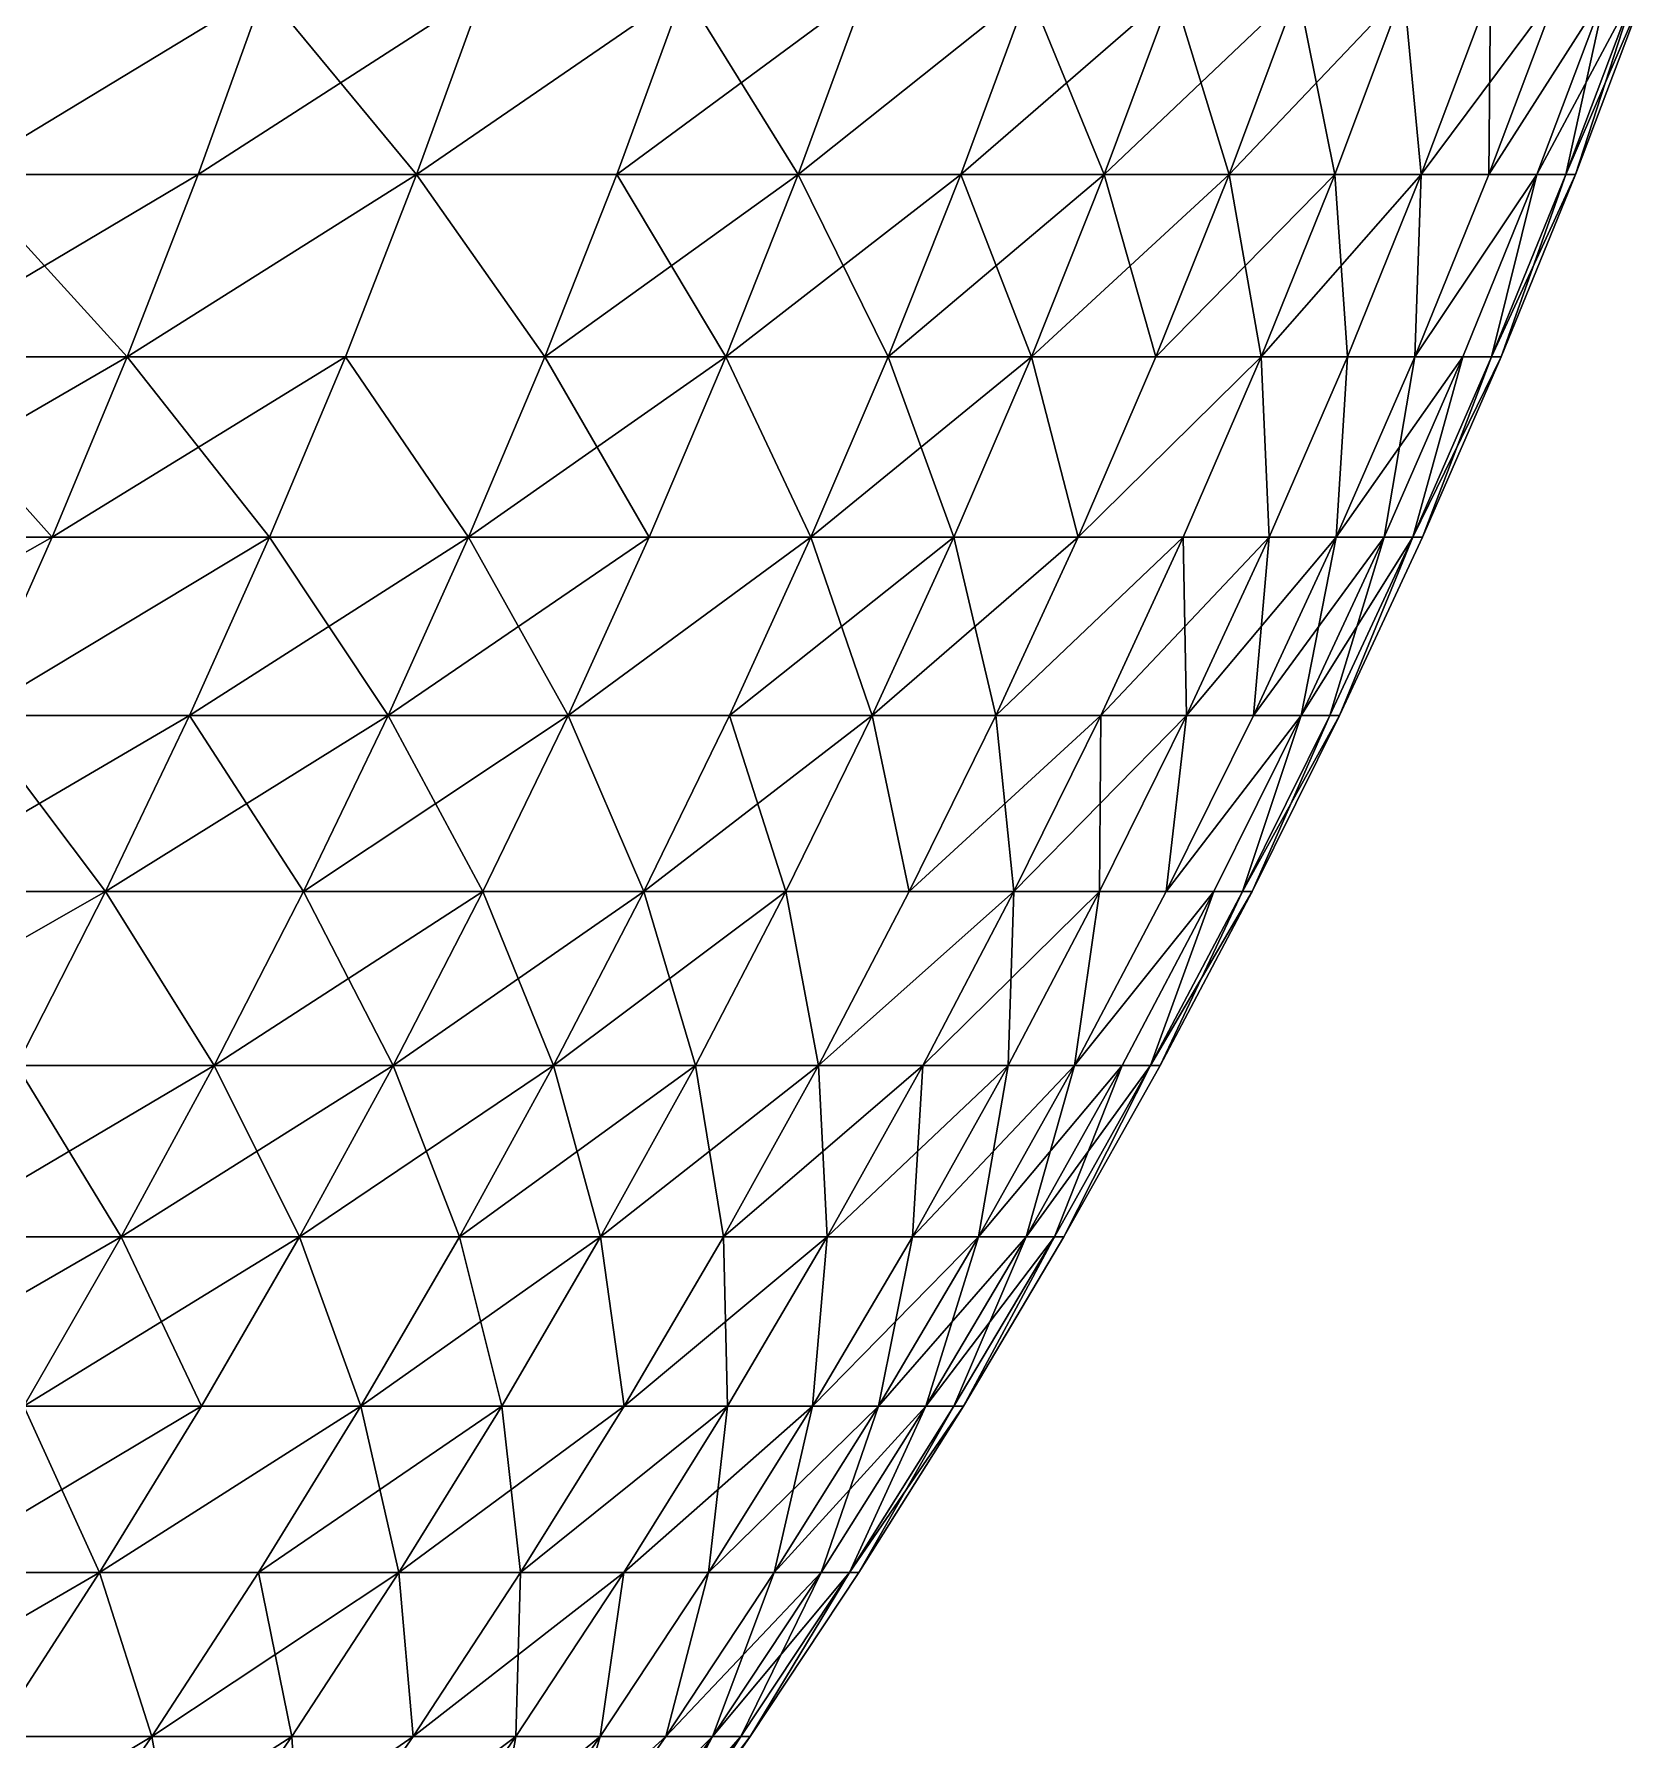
# Model space of a CAD drawing. Header units: millimetres. Extents: x -3250 to 8000, y -3250 to 3250.
# Drawn here: x 7788.4 to 7951.8, y -451 to -278 of the extents above; entities that cross this region are included whole.
import ezdxf

# ---------------------------------------------------------------- set-up
doc = ezdxf.new("R2010")
doc.units = ezdxf.units.MM
doc.header["$MEASUREMENT"] = 0
doc.layers.add('MESH_3D', color=2, linetype='CONTINUOUS')

msp = doc.modelspace()

# ---------------------------------------------------------------- linework, layer by layer
at = {"layer": 'MESH_3D'}
for points in [[(7780.95, -292.27, 2598.46), (7811.73, -273.62, 2671), (7804.99, -292.27, 2673.08)], [(7787.63, -273.62, 2596.21), (7811.73, -273.62, 2671), (7780.95, -292.27, 2598.46)], [(7811.73, -273.62, 24029), (7787.63, -273.62, 24103.79), (7780.95, -292.27, 24101.54)], [(7811.73, -273.62, 24029), (7780.95, -292.27, 24101.54), (7804.99, -292.27, 24026.92)], [(7811.73, -273.62, 2671), (7827.16, -292.27, 2748.29), (7804.99, -292.27, 2673.08)], [(7833.95, -273.62, 23953.62), (7811.73, -273.62, 24029), (7804.99, -292.27, 24026.92)], [(7833.95, -273.62, 23953.62), (7804.99, -292.27, 24026.92), (7827.16, -292.27, 23951.71)], [(7811.73, -273.62, 2671), (7833.95, -273.62, 2746.38), (7827.16, -292.27, 2748.29)], [(7827.16, -292.27, 2748.29), (7854.29, -273.62, 2822.28), (7847.46, -292.27, 2824.02)], [(7833.95, -273.62, 2746.38), (7854.29, -273.62, 2822.28), (7827.16, -292.27, 2748.29)], [(7854.29, -273.62, 23877.72), (7833.95, -273.62, 23953.62), (7827.16, -292.27, 23951.71)], [(7854.29, -273.62, 23877.72), (7827.16, -292.27, 23951.71), (7847.46, -292.27, 23875.98)], [(7854.29, -273.62, 2822.28), (7865.85, -292.27, 2900.24), (7847.46, -292.27, 2824.02)], [(7872.73, -273.62, 23801.33), (7847.46, -292.27, 23875.98), (7865.85, -292.27, 23799.76)], [(7872.73, -273.62, 23801.33), (7854.29, -273.62, 23877.72), (7847.46, -292.27, 23875.98)], [(7854.29, -273.62, 2822.28), (7872.73, -273.62, 2898.67), (7865.85, -292.27, 2900.24)], [(7865.85, -292.27, 2900.24), (7889.26, -273.62, 2975.49), (7882.35, -292.27, 2976.89)], [(7872.73, -273.62, 2898.67), (7889.26, -273.62, 2975.49), (7865.85, -292.27, 2900.24)], [(7889.26, -273.62, 23724.51), (7872.73, -273.62, 23801.33), (7865.85, -292.27, 23799.76)], [(7889.26, -273.62, 23724.51), (7865.85, -292.27, 23799.76), (7882.35, -292.27, 23723.11)], [(7889.26, -273.62, 2975.49), (7896.92, -292.27, 3053.93), (7882.35, -292.27, 2976.89)], [(7903.87, -273.62, 23647.3), (7889.26, -273.62, 23724.51), (7882.35, -292.27, 23723.11)], [(7903.87, -273.62, 23647.3), (7882.35, -292.27, 23723.11), (7896.92, -292.27, 23646.07)], [(7889.26, -273.62, 2975.49), (7903.87, -273.62, 3052.7), (7896.92, -292.27, 3053.93)], [(7903.87, -273.62, 3052.7), (7909.58, -292.27, 3131.31), (7896.92, -292.27, 3053.93)], [(7916.55, -273.62, 23569.74), (7903.87, -273.62, 23647.3), (7896.92, -292.27, 23646.07)], [(7916.55, -273.62, 23569.74), (7896.92, -292.27, 23646.07), (7909.58, -292.27, 23568.69)], [(7903.87, -273.62, 3052.7), (7916.55, -273.62, 3130.26), (7909.58, -292.27, 3131.31)], [(7909.58, -292.27, 3131.31), (7927.29, -273.62, 3208.1), (7920.29, -292.27, 3208.98)], [(7916.55, -273.62, 3130.26), (7927.29, -273.62, 3208.1), (7909.58, -292.27, 3131.31)], [(7920.29, -292.27, 23491.02), (7916.55, -273.62, 23569.74), (7909.58, -292.27, 23568.69)], [(7927.29, -273.62, 23491.9), (7916.55, -273.62, 23569.74), (7920.29, -292.27, 23491.02)], [(7927.29, -273.62, 3208.1), (7929.07, -292.27, 3286.89), (7920.29, -292.27, 3208.98)], [(7929.07, -292.27, 23413.11), (7927.29, -273.62, 23491.9), (7920.29, -292.27, 23491.02)], [(7927.29, -273.62, 3208.1), (7936.09, -273.62, 3286.19), (7929.07, -292.27, 3286.89)], [(7936.09, -273.62, 23413.81), (7927.29, -273.62, 23491.9), (7929.07, -292.27, 23413.11)], [(7936.09, -273.62, 3286.19), (7935.91, -292.27, 3365), (7929.07, -292.27, 3286.89)], [(7942.94, -273.62, 23335.53), (7936.09, -273.62, 23413.81), (7929.07, -292.27, 23413.11)], [(7942.94, -273.62, 23335.53), (7929.07, -292.27, 23413.11), (7935.91, -292.27, 23335)], [(7935.91, -292.27, 3365), (7947.84, -273.62, 3442.9), (7940.79, -292.27, 3443.25)], [(7942.94, -273.62, 3364.47), (7947.84, -273.62, 3442.9), (7935.91, -292.27, 3365)], [(7936.09, -273.62, 3286.19), (7942.94, -273.62, 3364.47), (7935.91, -292.27, 3365)], [(7947.84, -273.62, 23257.1), (7942.94, -273.62, 23335.53), (7935.91, -292.27, 23335)], [(7947.84, -273.62, 23257.1), (7935.91, -292.27, 23335), (7940.79, -292.27, 23256.75)], [(7947.84, -273.62, 3442.9), (7943.72, -292.27, 3521.6), (7940.79, -292.27, 3443.25)], [(7950.77, -273.62, 23178.58), (7940.79, -292.27, 23256.75), (7943.72, -292.27, 23178.4)], [(7950.77, -273.62, 23178.58), (7947.84, -273.62, 23257.1), (7940.79, -292.27, 23256.75)], [(7943.72, -292.27, 3521.6), (7951.75, -273.62, 3600), (7944.7, -292.27, 3600)], [(7950.77, -273.62, 3521.42), (7951.75, -273.62, 3600), (7943.72, -292.27, 3521.6)], [(7947.84, -273.62, 3442.9), (7950.77, -273.62, 3521.42), (7943.72, -292.27, 3521.6)], [(7950.77, -273.62, 23178.58), (7943.72, -292.27, 23178.4), (7944.7, -292.27, 23100)], [(7951.75, -273.62, 23100), (7944.7, -292.27, 3600), (7951.75, -273.62, 3600)], [(7951.75, -273.62, 23100), (7944.7, -292.27, 23100), (7944.7, -292.27, 3600)], [(7950.77, -273.62, 23178.58), (7944.7, -292.27, 23100), (7951.75, -273.62, 23100)], [(7780.95, -292.27, 2598.46), (7797.8, -310.75, 2675.3), (7773.82, -310.75, 2600.85)], [(7804.99, -292.27, 24026.92), (7780.95, -292.27, 24101.54), (7773.82, -310.75, 24099.15)], [(7804.99, -292.27, 24026.92), (7773.82, -310.75, 24099.15), (7797.8, -310.75, 24024.7)], [(7780.95, -292.27, 2598.46), (7804.99, -292.27, 2673.08), (7797.8, -310.75, 2675.3)], [(7797.8, -310.75, 2675.3), (7827.16, -292.27, 2748.29), (7819.93, -310.75, 2750.32)], [(7804.99, -292.27, 2673.08), (7827.16, -292.27, 2748.29), (7797.8, -310.75, 2675.3)], [(7827.16, -292.27, 23951.71), (7804.99, -292.27, 24026.92), (7797.8, -310.75, 24024.7)], [(7827.16, -292.27, 23951.71), (7797.8, -310.75, 24024.7), (7819.93, -310.75, 23949.68)], [(7827.16, -292.27, 2748.29), (7840.17, -310.75, 2825.88), (7819.93, -310.75, 2750.32)], [(7840.17, -310.75, 23874.12), (7827.16, -292.27, 23951.71), (7819.93, -310.75, 23949.68)], [(7827.16, -292.27, 2748.29), (7847.46, -292.27, 2824.02), (7840.17, -310.75, 2825.88)], [(7847.46, -292.27, 23875.98), (7827.16, -292.27, 23951.71), (7840.17, -310.75, 23874.12)], [(7847.46, -292.27, 2824.02), (7858.53, -310.75, 2901.91), (7840.17, -310.75, 2825.88)], [(7865.85, -292.27, 23799.76), (7840.17, -310.75, 23874.12), (7858.53, -310.75, 23798.09)], [(7865.85, -292.27, 23799.76), (7847.46, -292.27, 23875.98), (7840.17, -310.75, 23874.12)], [(7847.46, -292.27, 2824.02), (7865.85, -292.27, 2900.24), (7858.53, -310.75, 2901.91)], [(7858.53, -310.75, 2901.91), (7882.35, -292.27, 2976.89), (7874.98, -310.75, 2978.38)], [(7865.85, -292.27, 2900.24), (7882.35, -292.27, 2976.89), (7858.53, -310.75, 2901.91)], [(7874.98, -310.75, 23721.62), (7865.85, -292.27, 23799.76), (7858.53, -310.75, 23798.09)], [(7882.35, -292.27, 23723.11), (7865.85, -292.27, 23799.76), (7874.98, -310.75, 23721.62)], [(7882.35, -292.27, 2976.89), (7889.52, -310.75, 3055.23), (7874.98, -310.75, 2978.38)], [(7896.92, -292.27, 23646.07), (7882.35, -292.27, 23723.11), (7874.98, -310.75, 23721.62)], [(7896.92, -292.27, 23646.07), (7874.98, -310.75, 23721.62), (7889.52, -310.75, 23644.77)], [(7882.35, -292.27, 2976.89), (7896.92, -292.27, 3053.93), (7889.52, -310.75, 3055.23)], [(7896.92, -292.27, 3053.93), (7902.14, -310.75, 3132.43), (7889.52, -310.75, 3055.23)], [(7909.58, -292.27, 23568.69), (7896.92, -292.27, 23646.07), (7889.52, -310.75, 23644.77)], [(7909.58, -292.27, 23568.69), (7889.52, -310.75, 23644.77), (7902.14, -310.75, 23567.57)], [(7896.92, -292.27, 3053.93), (7909.58, -292.27, 3131.31), (7902.14, -310.75, 3132.43)], [(7909.58, -292.27, 3131.31), (7912.83, -310.75, 3209.91), (7902.14, -310.75, 3132.43)], [(7920.29, -292.27, 23491.02), (7909.58, -292.27, 23568.69), (7902.14, -310.75, 23567.57)], [(7920.29, -292.27, 23491.02), (7902.14, -310.75, 23567.57), (7912.83, -310.75, 23490.09)], [(7909.58, -292.27, 3131.31), (7920.29, -292.27, 3208.98), (7912.83, -310.75, 3209.91)], [(7920.29, -292.27, 3208.98), (7921.59, -310.75, 3287.64), (7912.83, -310.75, 3209.91)], [(7929.07, -292.27, 23413.11), (7912.83, -310.75, 23490.09), (7921.59, -310.75, 23412.36)], [(7929.07, -292.27, 23413.11), (7920.29, -292.27, 23491.02), (7912.83, -310.75, 23490.09)], [(7920.29, -292.27, 3208.98), (7929.07, -292.27, 3286.89), (7921.59, -310.75, 3287.64)], [(7929.07, -292.27, 3286.89), (7928.41, -310.75, 3365.56), (7921.59, -310.75, 3287.64)], [(7928.41, -310.75, 23334.44), (7929.07, -292.27, 23413.11), (7921.59, -310.75, 23412.36)], [(7928.41, -310.75, 3365.56), (7940.79, -292.27, 3443.25), (7933.28, -310.75, 3443.62)], [(7935.91, -292.27, 3365), (7940.79, -292.27, 3443.25), (7928.41, -310.75, 3365.56)], [(7929.07, -292.27, 3286.89), (7935.91, -292.27, 3365), (7928.41, -310.75, 3365.56)], [(7935.91, -292.27, 23335), (7929.07, -292.27, 23413.11), (7928.41, -310.75, 23334.44)], [(7940.79, -292.27, 23256.75), (7928.41, -310.75, 23334.44), (7933.28, -310.75, 23256.38)], [(7940.79, -292.27, 23256.75), (7935.91, -292.27, 23335), (7928.41, -310.75, 23334.44)], [(7940.79, -292.27, 3443.25), (7936.21, -310.75, 3521.79), (7933.28, -310.75, 3443.62)], [(7936.21, -310.75, 23178.21), (7940.79, -292.27, 23256.75), (7933.28, -310.75, 23256.38)], [(7943.72, -292.27, 3521.6), (7937.18, -310.75, 3600), (7936.21, -310.75, 3521.79)], [(7940.79, -292.27, 3443.25), (7943.72, -292.27, 3521.6), (7936.21, -310.75, 3521.79)], [(7936.21, -310.75, 23178.21), (7937.18, -310.75, 23100), (7944.7, -292.27, 23100)], [(7943.72, -292.27, 23178.4), (7936.21, -310.75, 23178.21), (7944.7, -292.27, 23100)], [(7943.72, -292.27, 23178.4), (7940.79, -292.27, 23256.75), (7936.21, -310.75, 23178.21)], [(7943.72, -292.27, 3521.6), (7944.7, -292.27, 3600), (7937.18, -310.75, 3600)], [(7944.7, -292.27, 23100), (7937.18, -310.75, 3600), (7944.7, -292.27, 3600)], [(7944.7, -292.27, 23100), (7937.18, -310.75, 23100), (7937.18, -310.75, 3600)], [(7766.26, -329.03, 2603.39), (7797.8, -310.75, 2675.3), (7790.18, -329.03, 2677.65)], [(7773.82, -310.75, 2600.85), (7797.8, -310.75, 2675.3), (7766.26, -329.03, 2603.39)], [(7790.18, -329.03, 24022.35), (7773.82, -310.75, 24099.15), (7766.26, -329.03, 24096.61)], [(7797.8, -310.75, 24024.7), (7773.82, -310.75, 24099.15), (7790.18, -329.03, 24022.35)], [(7797.8, -310.75, 2675.3), (7812.25, -329.03, 2752.48), (7790.18, -329.03, 2677.65)], [(7819.93, -310.75, 23949.68), (7790.18, -329.03, 24022.35), (7812.25, -329.03, 23947.52)], [(7819.93, -310.75, 23949.68), (7797.8, -310.75, 24024.7), (7790.18, -329.03, 24022.35)], [(7797.8, -310.75, 2675.3), (7819.93, -310.75, 2750.32), (7812.25, -329.03, 2752.48)], [(7819.93, -310.75, 2750.32), (7832.44, -329.03, 2827.85), (7812.25, -329.03, 2752.48)], [(7832.44, -329.03, 23872.15), (7819.93, -310.75, 23949.68), (7812.25, -329.03, 23947.52)], [(7819.93, -310.75, 2750.32), (7840.17, -310.75, 2825.88), (7832.44, -329.03, 2827.85)], [(7840.17, -310.75, 23874.12), (7819.93, -310.75, 23949.68), (7832.44, -329.03, 23872.15)], [(7840.17, -310.75, 2825.88), (7850.75, -329.03, 2903.69), (7832.44, -329.03, 2827.85)], [(7858.53, -310.75, 23798.09), (7840.17, -310.75, 23874.12), (7832.44, -329.03, 23872.15)], [(7858.53, -310.75, 23798.09), (7832.44, -329.03, 23872.15), (7850.75, -329.03, 23796.31)], [(7840.17, -310.75, 2825.88), (7858.53, -310.75, 2901.91), (7850.75, -329.03, 2903.69)], [(7858.53, -310.75, 2901.91), (7867.16, -329.03, 2979.96), (7850.75, -329.03, 2903.69)], [(7867.16, -329.03, 23720.04), (7858.53, -310.75, 23798.09), (7850.75, -329.03, 23796.31)], [(7858.53, -310.75, 2901.91), (7874.98, -310.75, 2978.38), (7867.16, -329.03, 2979.96)], [(7874.98, -310.75, 23721.62), (7858.53, -310.75, 23798.09), (7867.16, -329.03, 23720.04)], [(7874.98, -310.75, 2978.38), (7881.67, -329.03, 3056.62), (7867.16, -329.03, 2979.96)], [(7889.52, -310.75, 23644.77), (7874.98, -310.75, 23721.62), (7867.16, -329.03, 23720.04)], [(7889.52, -310.75, 23644.77), (7867.16, -329.03, 23720.04), (7881.67, -329.03, 23643.38)], [(7874.98, -310.75, 2978.38), (7889.52, -310.75, 3055.23), (7881.67, -329.03, 3056.62)], [(7889.52, -310.75, 3055.23), (7894.25, -329.03, 3133.62), (7881.67, -329.03, 3056.62)], [(7894.25, -329.03, 23566.38), (7889.52, -310.75, 23644.77), (7881.67, -329.03, 23643.38)], [(7889.52, -310.75, 3055.23), (7902.14, -310.75, 3132.43), (7894.25, -329.03, 3133.62)], [(7902.14, -310.75, 23567.57), (7889.52, -310.75, 23644.77), (7894.25, -329.03, 23566.38)], [(7894.25, -329.03, 3133.62), (7912.83, -310.75, 3209.91), (7904.92, -329.03, 3210.9)], [(7902.14, -310.75, 3132.43), (7912.83, -310.75, 3209.91), (7894.25, -329.03, 3133.62)], [(7912.83, -310.75, 23490.09), (7894.25, -329.03, 23566.38), (7904.92, -329.03, 23489.1)], [(7912.83, -310.75, 23490.09), (7902.14, -310.75, 23567.57), (7894.25, -329.03, 23566.38)], [(7912.83, -310.75, 3209.91), (7913.65, -329.03, 3288.43), (7904.92, -329.03, 3210.9)], [(7913.65, -329.03, 23411.57), (7912.83, -310.75, 23490.09), (7904.92, -329.03, 23489.1)], [(7912.83, -310.75, 3209.91), (7921.59, -310.75, 3287.64), (7913.65, -329.03, 3288.43)], [(7921.59, -310.75, 23412.36), (7912.83, -310.75, 23490.09), (7913.65, -329.03, 23411.57)], [(7921.59, -310.75, 3287.64), (7920.45, -329.03, 3366.15), (7913.65, -329.03, 3288.43)], [(7920.45, -329.03, 23333.85), (7921.59, -310.75, 23412.36), (7913.65, -329.03, 23411.57)], [(7928.41, -310.75, 3365.56), (7925.31, -329.03, 3444.02), (7920.45, -329.03, 3366.15)], [(7921.59, -310.75, 3287.64), (7928.41, -310.75, 3365.56), (7920.45, -329.03, 3366.15)], [(7928.41, -310.75, 23334.44), (7921.59, -310.75, 23412.36), (7920.45, -329.03, 23333.85)], [(7933.28, -310.75, 23256.38), (7920.45, -329.03, 23333.85), (7925.31, -329.03, 23255.98)], [(7933.28, -310.75, 23256.38), (7928.41, -310.75, 23334.44), (7920.45, -329.03, 23333.85)], [(7933.28, -310.75, 3443.62), (7928.23, -329.03, 3521.99), (7925.31, -329.03, 3444.02)], [(7928.41, -310.75, 3365.56), (7933.28, -310.75, 3443.62), (7925.31, -329.03, 3444.02)], [(7928.23, -329.03, 23178.01), (7933.28, -310.75, 23256.38), (7925.31, -329.03, 23255.98)], [(7928.23, -329.03, 3521.99), (7937.18, -310.75, 3600), (7929.2, -329.03, 3600)], [(7936.21, -310.75, 3521.79), (7937.18, -310.75, 3600), (7928.23, -329.03, 3521.99)], [(7933.28, -310.75, 3443.62), (7936.21, -310.75, 3521.79), (7928.23, -329.03, 3521.99)], [(7936.21, -310.75, 23178.21), (7928.23, -329.03, 23178.01), (7929.2, -329.03, 23100)], [(7936.21, -310.75, 23178.21), (7933.28, -310.75, 23256.38), (7928.23, -329.03, 23178.01)], [(7937.18, -310.75, 23100), (7929.2, -329.03, 3600), (7937.18, -310.75, 3600)], [(7937.18, -310.75, 23100), (7929.2, -329.03, 23100), (7929.2, -329.03, 3600)], [(7936.21, -310.75, 23178.21), (7929.2, -329.03, 23100), (7937.18, -310.75, 23100)], [(7790.18, -329.03, 24022.35), (7766.26, -329.03, 24096.61), (7758.27, -347.11, 24093.93)], [(7790.18, -329.03, 24022.35), (7758.27, -347.11, 24093.93), (7782.13, -347.11, 24019.86)], [(7766.26, -329.03, 2603.39), (7790.18, -329.03, 2677.65), (7782.13, -347.11, 2680.14)], [(7782.13, -347.11, 2680.14), (7812.25, -329.03, 2752.48), (7804.13, -347.11, 2754.77)], [(7790.18, -329.03, 2677.65), (7812.25, -329.03, 2752.48), (7782.13, -347.11, 2680.14)], [(7812.25, -329.03, 23947.52), (7790.18, -329.03, 24022.35), (7782.13, -347.11, 24019.86)], [(7812.25, -329.03, 23947.52), (7782.13, -347.11, 24019.86), (7804.13, -347.11, 23945.23)], [(7812.25, -329.03, 2752.48), (7824.27, -347.11, 2829.93), (7804.13, -347.11, 2754.77)], [(7832.44, -329.03, 23872.15), (7812.25, -329.03, 23947.52), (7804.13, -347.11, 23945.23)], [(7832.44, -329.03, 23872.15), (7804.13, -347.11, 23945.23), (7824.27, -347.11, 23870.07)], [(7812.25, -329.03, 2752.48), (7832.44, -329.03, 2827.85), (7824.27, -347.11, 2829.93)], [(7832.44, -329.03, 2827.85), (7842.53, -347.11, 2905.56), (7824.27, -347.11, 2829.93)], [(7850.75, -329.03, 23796.31), (7832.44, -329.03, 23872.15), (7824.27, -347.11, 23870.07)], [(7850.75, -329.03, 23796.31), (7824.27, -347.11, 23870.07), (7842.53, -347.11, 23794.44)], [(7832.44, -329.03, 2827.85), (7850.75, -329.03, 2903.69), (7842.53, -347.11, 2905.56)], [(7842.53, -347.11, 2905.56), (7867.16, -329.03, 2979.96), (7858.9, -347.11, 2981.63)], [(7850.75, -329.03, 2903.69), (7867.16, -329.03, 2979.96), (7842.53, -347.11, 2905.56)], [(7867.16, -329.03, 23720.04), (7850.75, -329.03, 23796.31), (7842.53, -347.11, 23794.44)], [(7867.16, -329.03, 23720.04), (7842.53, -347.11, 23794.44), (7858.9, -347.11, 23718.37)], [(7867.16, -329.03, 2979.96), (7873.36, -347.11, 3058.08), (7858.9, -347.11, 2981.63)], [(7881.67, -329.03, 23643.38), (7867.16, -329.03, 23720.04), (7858.9, -347.11, 23718.37)], [(7881.67, -329.03, 23643.38), (7858.9, -347.11, 23718.37), (7873.36, -347.11, 23641.92)], [(7867.16, -329.03, 2979.96), (7881.67, -329.03, 3056.62), (7873.36, -347.11, 3058.08)], [(7881.67, -329.03, 3056.62), (7885.92, -347.11, 3134.87), (7873.36, -347.11, 3058.08)], [(7894.25, -329.03, 23566.38), (7881.67, -329.03, 23643.38), (7873.36, -347.11, 23641.92)], [(7894.25, -329.03, 23566.38), (7873.36, -347.11, 23641.92), (7885.92, -347.11, 23565.13)], [(7881.67, -329.03, 3056.62), (7894.25, -329.03, 3133.62), (7885.92, -347.11, 3134.87)], [(7885.92, -347.11, 3134.87), (7904.92, -329.03, 3210.9), (7896.56, -347.11, 3211.95)], [(7894.25, -329.03, 3133.62), (7904.92, -329.03, 3210.9), (7885.92, -347.11, 3134.87)], [(7904.92, -329.03, 23489.1), (7885.92, -347.11, 23565.13), (7896.56, -347.11, 23488.05)], [(7904.92, -329.03, 23489.1), (7894.25, -329.03, 23566.38), (7885.92, -347.11, 23565.13)], [(7904.92, -329.03, 3210.9), (7905.27, -347.11, 3289.27), (7896.56, -347.11, 3211.95)], [(7913.65, -329.03, 23411.57), (7896.56, -347.11, 23488.05), (7905.27, -347.11, 23410.73)], [(7913.65, -329.03, 23411.57), (7904.92, -329.03, 23489.1), (7896.56, -347.11, 23488.05)], [(7904.92, -329.03, 3210.9), (7913.65, -329.03, 3288.43), (7905.27, -347.11, 3289.27)], [(7913.65, -329.03, 3288.43), (7912.05, -347.11, 3366.78), (7905.27, -347.11, 3289.27)], [(7920.45, -329.03, 23333.85), (7913.65, -329.03, 23411.57), (7905.27, -347.11, 23410.73)], [(7920.45, -329.03, 23333.85), (7905.27, -347.11, 23410.73), (7912.05, -347.11, 23333.22)], [(7920.45, -329.03, 3366.15), (7916.9, -347.11, 3444.44), (7912.05, -347.11, 3366.78)], [(7913.65, -329.03, 3288.43), (7920.45, -329.03, 3366.15), (7912.05, -347.11, 3366.78)], [(7925.31, -329.03, 23255.98), (7920.45, -329.03, 23333.85), (7912.05, -347.11, 23333.22)], [(7925.31, -329.03, 23255.98), (7912.05, -347.11, 23333.22), (7916.9, -347.11, 23255.56)], [(7925.31, -329.03, 3444.02), (7919.81, -347.11, 3522.2), (7916.9, -347.11, 3444.44)], [(7920.45, -329.03, 3366.15), (7925.31, -329.03, 3444.02), (7916.9, -347.11, 3444.44)], [(7928.23, -329.03, 23178.01), (7916.9, -347.11, 23255.56), (7919.81, -347.11, 23177.8)], [(7928.23, -329.03, 23178.01), (7925.31, -329.03, 23255.98), (7916.9, -347.11, 23255.56)], [(7928.23, -329.03, 3521.99), (7920.78, -347.11, 3600), (7919.81, -347.11, 3522.2)], [(7925.31, -329.03, 3444.02), (7928.23, -329.03, 3521.99), (7919.81, -347.11, 3522.2)], [(7928.23, -329.03, 23178.01), (7919.81, -347.11, 23177.8), (7920.78, -347.11, 23100)], [(7928.23, -329.03, 3521.99), (7929.2, -329.03, 3600), (7920.78, -347.11, 3600)], [(7929.2, -329.03, 23100), (7920.78, -347.11, 3600), (7929.2, -329.03, 3600)], [(7929.2, -329.03, 23100), (7920.78, -347.11, 23100), (7920.78, -347.11, 3600)], [(7928.23, -329.03, 23178.01), (7920.78, -347.11, 23100), (7929.2, -329.03, 23100)], [(7782.13, -347.11, 2680.14), (7795.59, -364.97, 2757.17), (7773.64, -364.97, 2682.75)], [(7804.13, -347.11, 23945.23), (7773.64, -364.97, 24017.25), (7795.59, -364.97, 23942.83)], [(7804.13, -347.11, 23945.23), (7782.13, -347.11, 24019.86), (7773.64, -364.97, 24017.25)], [(7782.13, -347.11, 2680.14), (7804.13, -347.11, 2754.77), (7795.59, -364.97, 2757.17)], [(7804.13, -347.11, 2754.77), (7815.67, -364.97, 2832.12), (7795.59, -364.97, 2757.17)], [(7824.27, -347.11, 23870.07), (7795.59, -364.97, 23942.83), (7815.67, -364.97, 23867.88)], [(7824.27, -347.11, 23870.07), (7804.13, -347.11, 23945.23), (7795.59, -364.97, 23942.83)], [(7804.13, -347.11, 2754.77), (7824.27, -347.11, 2829.93), (7815.67, -364.97, 2832.12)], [(7824.27, -347.11, 2829.93), (7833.88, -364.97, 2907.54), (7815.67, -364.97, 2832.12)], [(7842.53, -347.11, 23794.44), (7824.27, -347.11, 23870.07), (7815.67, -364.97, 23867.88)], [(7842.53, -347.11, 23794.44), (7815.67, -364.97, 23867.88), (7833.88, -364.97, 23792.46)], [(7824.27, -347.11, 2829.93), (7842.53, -347.11, 2905.56), (7833.88, -364.97, 2907.54)], [(7842.53, -347.11, 2905.56), (7850.2, -364.97, 2983.39), (7833.88, -364.97, 2907.54)], [(7850.2, -364.97, 23716.61), (7842.53, -347.11, 23794.44), (7833.88, -364.97, 23792.46)], [(7842.53, -347.11, 2905.56), (7858.9, -347.11, 2981.63), (7850.2, -364.97, 2983.39)], [(7858.9, -347.11, 23718.37), (7842.53, -347.11, 23794.44), (7850.2, -364.97, 23716.61)], [(7858.9, -347.11, 2981.63), (7864.62, -364.97, 3059.62), (7850.2, -364.97, 2983.39)], [(7873.36, -347.11, 23641.92), (7858.9, -347.11, 23718.37), (7850.2, -364.97, 23716.61)], [(7873.36, -347.11, 23641.92), (7850.2, -364.97, 23716.61), (7864.62, -364.97, 23640.38)], [(7858.9, -347.11, 2981.63), (7873.36, -347.11, 3058.08), (7864.62, -364.97, 3059.62)], [(7873.36, -347.11, 3058.08), (7877.14, -364.97, 3136.2), (7864.62, -364.97, 3059.62)], [(7877.14, -364.97, 23563.8), (7873.36, -347.11, 23641.92), (7864.62, -364.97, 23640.38)], [(7873.36, -347.11, 3058.08), (7885.92, -347.11, 3134.87), (7877.14, -364.97, 3136.2)], [(7885.92, -347.11, 23565.13), (7873.36, -347.11, 23641.92), (7877.14, -364.97, 23563.8)], [(7885.92, -347.11, 3134.87), (7887.75, -364.97, 3213.06), (7877.14, -364.97, 3136.2)], [(7896.56, -347.11, 23488.05), (7885.92, -347.11, 23565.13), (7877.14, -364.97, 23563.8)], [(7896.56, -347.11, 23488.05), (7877.14, -364.97, 23563.8), (7887.75, -364.97, 23486.94)], [(7885.92, -347.11, 3134.87), (7896.56, -347.11, 3211.95), (7887.75, -364.97, 3213.06)], [(7896.56, -347.11, 3211.95), (7896.43, -364.97, 3290.16), (7887.75, -364.97, 3213.06)], [(7905.27, -347.11, 23410.73), (7896.56, -347.11, 23488.05), (7887.75, -364.97, 23486.94)], [(7905.27, -347.11, 23410.73), (7887.75, -364.97, 23486.94), (7896.43, -364.97, 23409.84)], [(7905.27, -347.11, 3289.27), (7903.2, -364.97, 3367.45), (7896.43, -364.97, 3290.16)], [(7896.56, -347.11, 3211.95), (7905.27, -347.11, 3289.27), (7896.43, -364.97, 3290.16)], [(7903.2, -364.97, 23332.55), (7905.27, -347.11, 23410.73), (7896.43, -364.97, 23409.84)], [(7903.2, -364.97, 3367.45), (7916.9, -347.11, 3444.44), (7908.03, -364.97, 3444.88)], [(7912.05, -347.11, 3366.78), (7916.9, -347.11, 3444.44), (7903.2, -364.97, 3367.45)], [(7905.27, -347.11, 3289.27), (7912.05, -347.11, 3366.78), (7903.2, -364.97, 3367.45)], [(7912.05, -347.11, 23333.22), (7905.27, -347.11, 23410.73), (7903.2, -364.97, 23332.55)], [(7916.9, -347.11, 23255.56), (7903.2, -364.97, 23332.55), (7908.03, -364.97, 23255.12)], [(7916.9, -347.11, 23255.56), (7912.05, -347.11, 23333.22), (7903.2, -364.97, 23332.55)], [(7916.9, -347.11, 3444.44), (7910.93, -364.97, 3522.42), (7908.03, -364.97, 3444.88)], [(7910.93, -364.97, 23177.58), (7916.9, -347.11, 23255.56), (7908.03, -364.97, 23255.12)], [(7910.93, -364.97, 3522.42), (7920.78, -347.11, 3600), (7911.9, -364.97, 3600)], [(7919.81, -347.11, 3522.2), (7920.78, -347.11, 3600), (7910.93, -364.97, 3522.42)], [(7916.9, -347.11, 3444.44), (7919.81, -347.11, 3522.2), (7910.93, -364.97, 3522.42)], [(7919.81, -347.11, 23177.8), (7910.93, -364.97, 23177.58), (7911.9, -364.97, 23100)], [(7919.81, -347.11, 23177.8), (7916.9, -347.11, 23255.56), (7910.93, -364.97, 23177.58)], [(7920.78, -347.11, 23100), (7911.9, -364.97, 3600), (7920.78, -347.11, 3600)], [(7920.78, -347.11, 23100), (7911.9, -364.97, 23100), (7911.9, -364.97, 3600)], [(7919.81, -347.11, 23177.8), (7911.9, -364.97, 23100), (7920.78, -347.11, 23100)], [(7795.59, -364.97, 23942.83), (7773.64, -364.97, 24017.25), (7764.74, -382.6, 24014.5)], [(7795.59, -364.97, 23942.83), (7764.74, -382.6, 24014.5), (7786.62, -382.6, 23940.3)], [(7773.64, -364.97, 2682.75), (7795.59, -364.97, 2757.17), (7786.62, -382.6, 2759.7)], [(7795.59, -364.97, 2757.17), (7806.64, -382.6, 2834.42), (7786.62, -382.6, 2759.7)], [(7806.64, -382.6, 23865.58), (7795.59, -364.97, 23942.83), (7786.62, -382.6, 23940.3)], [(7795.59, -364.97, 2757.17), (7815.67, -364.97, 2832.12), (7806.64, -382.6, 2834.42)], [(7815.67, -364.97, 23867.88), (7795.59, -364.97, 23942.83), (7806.64, -382.6, 23865.58)], [(7815.67, -364.97, 2832.12), (7824.79, -382.6, 2909.61), (7806.64, -382.6, 2834.42)], [(7833.88, -364.97, 23792.46), (7815.67, -364.97, 23867.88), (7806.64, -382.6, 23865.58)], [(7833.88, -364.97, 23792.46), (7806.64, -382.6, 23865.58), (7824.79, -382.6, 23790.39)], [(7815.67, -364.97, 2832.12), (7833.88, -364.97, 2907.54), (7824.79, -382.6, 2909.61)], [(7824.79, -382.6, 2909.61), (7850.2, -364.97, 2983.39), (7841.06, -382.6, 2985.24)], [(7833.88, -364.97, 2907.54), (7850.2, -364.97, 2983.39), (7824.79, -382.6, 2909.61)], [(7841.06, -382.6, 23714.76), (7833.88, -364.97, 23792.46), (7824.79, -382.6, 23790.39)], [(7850.2, -364.97, 23716.61), (7833.88, -364.97, 23792.46), (7841.06, -382.6, 23714.76)], [(7850.2, -364.97, 2983.39), (7855.44, -382.6, 3061.24), (7841.06, -382.6, 2985.24)], [(7864.62, -364.97, 23640.38), (7841.06, -382.6, 23714.76), (7855.44, -382.6, 23638.76)], [(7864.62, -364.97, 23640.38), (7850.2, -364.97, 23716.61), (7841.06, -382.6, 23714.76)], [(7850.2, -364.97, 2983.39), (7864.62, -364.97, 3059.62), (7855.44, -382.6, 3061.24)], [(7864.62, -364.97, 3059.62), (7867.92, -382.6, 3137.58), (7855.44, -382.6, 3061.24)], [(7867.92, -382.6, 23562.42), (7864.62, -364.97, 23640.38), (7855.44, -382.6, 23638.76)], [(7864.62, -364.97, 3059.62), (7877.14, -364.97, 3136.2), (7867.92, -382.6, 3137.58)], [(7877.14, -364.97, 23563.8), (7864.62, -364.97, 23640.38), (7867.92, -382.6, 23562.42)], [(7867.92, -382.6, 3137.58), (7887.75, -364.97, 3213.06), (7878.5, -382.6, 3214.21)], [(7877.14, -364.97, 3136.2), (7887.75, -364.97, 3213.06), (7867.92, -382.6, 3137.58)], [(7887.75, -364.97, 23486.94), (7877.14, -364.97, 23563.8), (7867.92, -382.6, 23562.42)], [(7887.75, -364.97, 23486.94), (7867.92, -382.6, 23562.42), (7878.5, -382.6, 23485.79)], [(7887.75, -364.97, 3213.06), (7887.16, -382.6, 3291.08), (7878.5, -382.6, 3214.21)], [(7896.43, -364.97, 23409.84), (7878.5, -382.6, 23485.79), (7887.16, -382.6, 23408.92)], [(7896.43, -364.97, 23409.84), (7887.75, -364.97, 23486.94), (7878.5, -382.6, 23485.79)], [(7896.43, -364.97, 3290.16), (7893.9, -382.6, 3368.14), (7887.16, -382.6, 3291.08)], [(7887.75, -364.97, 3213.06), (7896.43, -364.97, 3290.16), (7887.16, -382.6, 3291.08)], [(7893.9, -382.6, 23331.86), (7896.43, -364.97, 23409.84), (7887.16, -382.6, 23408.92)], [(7893.9, -382.6, 3368.14), (7908.03, -364.97, 3444.88), (7898.72, -382.6, 3445.35)], [(7903.2, -364.97, 3367.45), (7908.03, -364.97, 3444.88), (7893.9, -382.6, 3368.14)], [(7896.43, -364.97, 3290.16), (7903.2, -364.97, 3367.45), (7893.9, -382.6, 3368.14)], [(7903.2, -364.97, 23332.55), (7896.43, -364.97, 23409.84), (7893.9, -382.6, 23331.86)], [(7908.03, -364.97, 23255.12), (7893.9, -382.6, 23331.86), (7898.72, -382.6, 23254.65)], [(7908.03, -364.97, 23255.12), (7903.2, -364.97, 23332.55), (7893.9, -382.6, 23331.86)], [(7908.03, -364.97, 3444.88), (7901.61, -382.6, 3522.65), (7898.72, -382.6, 3445.35)], [(7901.61, -382.6, 23177.35), (7908.03, -364.97, 23255.12), (7898.72, -382.6, 23254.65)], [(7901.61, -382.6, 3522.65), (7911.9, -364.97, 3600), (7902.58, -382.6, 3600)], [(7910.93, -364.97, 3522.42), (7911.9, -364.97, 3600), (7901.61, -382.6, 3522.65)], [(7908.03, -364.97, 3444.88), (7910.93, -364.97, 3522.42), (7901.61, -382.6, 3522.65)], [(7910.93, -364.97, 23177.58), (7901.61, -382.6, 23177.35), (7902.58, -382.6, 23100)], [(7910.93, -364.97, 23177.58), (7908.03, -364.97, 23255.12), (7901.61, -382.6, 23177.35)], [(7911.9, -364.97, 23100), (7902.58, -382.6, 3600), (7911.9, -364.97, 3600)], [(7911.9, -364.97, 23100), (7902.58, -382.6, 23100), (7902.58, -382.6, 3600)], [(7910.93, -364.97, 23177.58), (7902.58, -382.6, 23100), (7911.9, -364.97, 23100)], [(7786.62, -382.6, 2759.7), (7797.18, -400, 2836.82), (7777.22, -400, 2762.34)], [(7806.64, -382.6, 23865.58), (7786.62, -382.6, 23940.3), (7777.22, -400, 23937.66)], [(7806.64, -382.6, 23865.58), (7777.22, -400, 23937.66), (7797.18, -400, 23863.18)], [(7786.62, -382.6, 2759.7), (7806.64, -382.6, 2834.42), (7797.18, -400, 2836.82)], [(7806.64, -382.6, 2834.42), (7815.28, -400, 2911.78), (7797.18, -400, 2836.82)], [(7824.79, -382.6, 23790.39), (7806.64, -382.6, 23865.58), (7797.18, -400, 23863.18)], [(7824.79, -382.6, 23790.39), (7797.18, -400, 23863.18), (7815.28, -400, 23788.22)], [(7806.64, -382.6, 2834.42), (7824.79, -382.6, 2909.61), (7815.28, -400, 2911.78)], [(7824.79, -382.6, 2909.61), (7831.5, -400, 2987.17), (7815.28, -400, 2911.78)], [(7841.06, -382.6, 23714.76), (7824.79, -382.6, 23790.39), (7815.28, -400, 23788.22)], [(7841.06, -382.6, 23714.76), (7815.28, -400, 23788.22), (7831.5, -400, 23712.83)], [(7824.79, -382.6, 2909.61), (7841.06, -382.6, 2985.24), (7831.5, -400, 2987.17)], [(7841.06, -382.6, 2985.24), (7845.83, -400, 3062.94), (7831.5, -400, 2987.17)], [(7855.44, -382.6, 23638.76), (7841.06, -382.6, 23714.76), (7831.5, -400, 23712.83)], [(7855.44, -382.6, 23638.76), (7831.5, -400, 23712.83), (7845.83, -400, 23637.06)], [(7841.06, -382.6, 2985.24), (7855.44, -382.6, 3061.24), (7845.83, -400, 3062.94)], [(7855.44, -382.6, 3061.24), (7858.28, -400, 3139.04), (7845.83, -400, 3062.94)], [(7867.92, -382.6, 23562.42), (7855.44, -382.6, 23638.76), (7845.83, -400, 23637.06)], [(7867.92, -382.6, 23562.42), (7845.83, -400, 23637.06), (7858.28, -400, 23560.96)], [(7855.44, -382.6, 3061.24), (7867.92, -382.6, 3137.58), (7858.28, -400, 3139.04)], [(7867.92, -382.6, 3137.58), (7868.82, -400, 3215.43), (7858.28, -400, 3139.04)], [(7878.5, -382.6, 23485.79), (7858.28, -400, 23560.96), (7868.82, -400, 23484.57)], [(7878.5, -382.6, 23485.79), (7867.92, -382.6, 23562.42), (7858.28, -400, 23560.96)], [(7867.92, -382.6, 3137.58), (7878.5, -382.6, 3214.21), (7868.82, -400, 3215.43)], [(7878.5, -382.6, 3214.21), (7877.45, -400, 3292.05), (7868.82, -400, 3215.43)], [(7887.16, -382.6, 23408.92), (7878.5, -382.6, 23485.79), (7868.82, -400, 23484.57)], [(7887.16, -382.6, 23408.92), (7868.82, -400, 23484.57), (7877.45, -400, 23407.95)], [(7887.16, -382.6, 3291.08), (7884.17, -400, 3368.87), (7877.45, -400, 3292.05)], [(7878.5, -382.6, 3214.21), (7887.16, -382.6, 3291.08), (7877.45, -400, 3292.05)], [(7893.9, -382.6, 23331.86), (7877.45, -400, 23407.95), (7884.17, -400, 23331.13)], [(7893.9, -382.6, 23331.86), (7887.16, -382.6, 23408.92), (7877.45, -400, 23407.95)], [(7893.9, -382.6, 3368.14), (7888.98, -400, 3445.84), (7884.17, -400, 3368.87)], [(7887.16, -382.6, 3291.08), (7893.9, -382.6, 3368.14), (7884.17, -400, 3368.87)], [(7898.72, -382.6, 23254.65), (7893.9, -382.6, 23331.86), (7884.17, -400, 23331.13)], [(7898.72, -382.6, 23254.65), (7884.17, -400, 23331.13), (7888.98, -400, 23254.16)], [(7898.72, -382.6, 3445.35), (7891.86, -400, 3522.89), (7888.98, -400, 3445.84)], [(7893.9, -382.6, 3368.14), (7898.72, -382.6, 3445.35), (7888.98, -400, 3445.84)], [(7901.61, -382.6, 23177.35), (7888.98, -400, 23254.16), (7891.86, -400, 23177.11)], [(7901.61, -382.6, 23177.35), (7898.72, -382.6, 23254.65), (7888.98, -400, 23254.16)], [(7901.61, -382.6, 3522.65), (7892.82, -400, 3600), (7891.86, -400, 3522.89)], [(7898.72, -382.6, 3445.35), (7901.61, -382.6, 3522.65), (7891.86, -400, 3522.89)], [(7901.61, -382.6, 23177.35), (7891.86, -400, 23177.11), (7892.82, -400, 23100)], [(7901.61, -382.6, 3522.65), (7902.58, -382.6, 3600), (7892.82, -400, 3600)], [(7902.58, -382.6, 23100), (7892.82, -400, 23100), (7892.82, -400, 3600)], [(7902.58, -382.6, 23100), (7892.82, -400, 3600), (7902.58, -382.6, 3600)], [(7901.61, -382.6, 23177.35), (7892.82, -400, 23100), (7902.58, -382.6, 23100)], [(7797.18, -400, 23863.18), (7777.22, -400, 23937.66), (7767.42, -417.15, 23934.9)], [(7797.18, -400, 23863.18), (7767.42, -417.15, 23934.9), (7787.31, -417.15, 23860.66)], [(7777.22, -400, 2762.34), (7797.18, -400, 2836.82), (7787.31, -417.15, 2839.34)], [(7797.18, -400, 2836.82), (7805.34, -417.15, 2914.05), (7787.31, -417.15, 2839.34)], [(7815.28, -400, 23788.22), (7787.31, -417.15, 23860.66), (7805.34, -417.15, 23785.95)], [(7815.28, -400, 23788.22), (7797.18, -400, 23863.18), (7787.31, -417.15, 23860.66)], [(7797.18, -400, 2836.82), (7815.28, -400, 2911.78), (7805.34, -417.15, 2914.05)], [(7815.28, -400, 2911.78), (7821.51, -417.15, 2989.19), (7805.34, -417.15, 2914.05)], [(7821.51, -417.15, 23710.81), (7815.28, -400, 23788.22), (7805.34, -417.15, 23785.95)], [(7815.28, -400, 2911.78), (7831.5, -400, 2987.17), (7821.51, -417.15, 2989.19)], [(7831.5, -400, 23712.83), (7815.28, -400, 23788.22), (7821.51, -417.15, 23710.81)], [(7831.5, -400, 2987.17), (7835.8, -417.15, 3064.71), (7821.51, -417.15, 2989.19)], [(7845.83, -400, 23637.06), (7831.5, -400, 23712.83), (7821.51, -417.15, 23710.81)], [(7845.83, -400, 23637.06), (7821.51, -417.15, 23710.81), (7835.8, -417.15, 23635.29)], [(7831.5, -400, 2987.17), (7845.83, -400, 3062.94), (7835.8, -417.15, 3064.71)], [(7845.83, -400, 3062.94), (7848.2, -417.15, 3140.56), (7835.8, -417.15, 3064.71)], [(7848.2, -417.15, 23559.44), (7845.83, -400, 23637.06), (7835.8, -417.15, 23635.29)], [(7845.83, -400, 3062.94), (7858.28, -400, 3139.04), (7848.2, -417.15, 3140.56)], [(7858.28, -400, 23560.96), (7845.83, -400, 23637.06), (7848.2, -417.15, 23559.44)], [(7858.28, -400, 3139.04), (7858.71, -417.15, 3216.69), (7848.2, -417.15, 3140.56)], [(7868.82, -400, 23484.57), (7848.2, -417.15, 23559.44), (7858.71, -417.15, 23483.31)], [(7868.82, -400, 23484.57), (7858.28, -400, 23560.96), (7848.2, -417.15, 23559.44)], [(7858.28, -400, 3139.04), (7868.82, -400, 3215.43), (7858.71, -417.15, 3216.69)], [(7868.82, -400, 3215.43), (7867.31, -417.15, 3293.07), (7858.71, -417.15, 3216.69)], [(7867.31, -417.15, 23406.93), (7868.82, -400, 23484.57), (7858.71, -417.15, 23483.31)], [(7877.45, -400, 3292.05), (7874.01, -417.15, 3369.63), (7867.31, -417.15, 3293.07)], [(7868.82, -400, 3215.43), (7877.45, -400, 3292.05), (7867.31, -417.15, 3293.07)], [(7877.45, -400, 23407.95), (7868.82, -400, 23484.57), (7867.31, -417.15, 23406.93)], [(7884.17, -400, 23331.13), (7867.31, -417.15, 23406.93), (7874.01, -417.15, 23330.37)], [(7884.17, -400, 23331.13), (7877.45, -400, 23407.95), (7867.31, -417.15, 23406.93)], [(7874.01, -417.15, 3369.63), (7888.98, -400, 3445.84), (7878.8, -417.15, 3446.34)], [(7884.17, -400, 3368.87), (7888.98, -400, 3445.84), (7874.01, -417.15, 3369.63)], [(7877.45, -400, 3292.05), (7884.17, -400, 3368.87), (7874.01, -417.15, 3369.63)], [(7878.8, -417.15, 23253.66), (7884.17, -400, 23331.13), (7874.01, -417.15, 23330.37)], [(7888.98, -400, 3445.84), (7881.67, -417.15, 3523.15), (7878.8, -417.15, 3446.34)], [(7888.98, -400, 23254.16), (7884.17, -400, 23331.13), (7878.8, -417.15, 23253.66)], [(7891.86, -400, 23177.11), (7888.98, -400, 23254.16), (7878.8, -417.15, 23253.66)], [(7891.86, -400, 23177.11), (7878.8, -417.15, 23253.66), (7881.67, -417.15, 23176.85)], [(7891.86, -400, 3522.89), (7882.63, -417.15, 3600), (7881.67, -417.15, 3523.15)], [(7888.98, -400, 3445.84), (7891.86, -400, 3522.89), (7881.67, -417.15, 3523.15)], [(7891.86, -400, 23177.11), (7881.67, -417.15, 23176.85), (7882.63, -417.15, 23100)], [(7891.86, -400, 3522.89), (7892.82, -400, 3600), (7882.63, -417.15, 3600)], [(7892.82, -400, 23100), (7882.63, -417.15, 23100), (7882.63, -417.15, 3600)], [(7892.82, -400, 23100), (7882.63, -417.15, 3600), (7892.82, -400, 3600)], [(7891.86, -400, 23177.11), (7882.63, -417.15, 23100), (7892.82, -400, 23100)], [(7787.31, -417.15, 2839.34), (7795, -434.04, 2916.41), (7777.03, -434.04, 2841.96)], [(7805.34, -417.15, 23785.95), (7777.03, -434.04, 23858.04), (7795, -434.04, 23783.59)], [(7805.34, -417.15, 23785.95), (7787.31, -417.15, 23860.66), (7777.03, -434.04, 23858.04)], [(7787.31, -417.15, 2839.34), (7805.34, -417.15, 2914.05), (7795, -434.04, 2916.41)], [(7795, -434.04, 2916.41), (7821.51, -417.15, 2989.19), (7811.11, -434.04, 2991.29)], [(7805.34, -417.15, 2914.05), (7821.51, -417.15, 2989.19), (7795, -434.04, 2916.41)], [(7821.51, -417.15, 23710.81), (7805.34, -417.15, 23785.95), (7795, -434.04, 23783.59)], [(7821.51, -417.15, 23710.81), (7795, -434.04, 23783.59), (7811.11, -434.04, 23708.71)], [(7821.51, -417.15, 2989.19), (7825.35, -434.04, 3066.55), (7811.11, -434.04, 2991.29)], [(7835.8, -417.15, 23635.29), (7811.11, -434.04, 23708.71), (7825.35, -434.04, 23633.45)], [(7835.8, -417.15, 23635.29), (7821.51, -417.15, 23710.81), (7811.11, -434.04, 23708.71)], [(7821.51, -417.15, 2989.19), (7835.8, -417.15, 3064.71), (7825.35, -434.04, 3066.55)], [(7835.8, -417.15, 3064.71), (7837.71, -434.04, 3142.14), (7825.35, -434.04, 3066.55)], [(7848.2, -417.15, 23559.44), (7835.8, -417.15, 23635.29), (7825.35, -434.04, 23633.45)], [(7848.2, -417.15, 23559.44), (7825.35, -434.04, 23633.45), (7837.71, -434.04, 23557.86)], [(7835.8, -417.15, 3064.71), (7848.2, -417.15, 3140.56), (7837.71, -434.04, 3142.14)], [(7837.71, -434.04, 3142.14), (7858.71, -417.15, 3216.69), (7848.18, -434.04, 3218.01)], [(7848.2, -417.15, 3140.56), (7858.71, -417.15, 3216.69), (7837.71, -434.04, 3142.14)], [(7858.71, -417.15, 23483.31), (7848.2, -417.15, 23559.44), (7837.71, -434.04, 23557.86)], [(7858.71, -417.15, 23483.31), (7837.71, -434.04, 23557.86), (7848.18, -434.04, 23481.99)], [(7858.71, -417.15, 3216.69), (7856.76, -434.04, 3294.13), (7848.18, -434.04, 3218.01)], [(7867.31, -417.15, 23406.93), (7848.18, -434.04, 23481.99), (7856.76, -434.04, 23405.87)], [(7867.31, -417.15, 23406.93), (7858.71, -417.15, 23483.31), (7848.18, -434.04, 23481.99)], [(7867.31, -417.15, 3293.07), (7863.43, -434.04, 3370.43), (7856.76, -434.04, 3294.13)], [(7858.71, -417.15, 3216.69), (7867.31, -417.15, 3293.07), (7856.76, -434.04, 3294.13)], [(7874.01, -417.15, 23330.37), (7856.76, -434.04, 23405.87), (7863.43, -434.04, 23329.57)], [(7874.01, -417.15, 23330.37), (7867.31, -417.15, 23406.93), (7856.76, -434.04, 23405.87)], [(7874.01, -417.15, 3369.63), (7868.2, -434.04, 3446.87), (7863.43, -434.04, 3370.43)], [(7867.31, -417.15, 3293.07), (7874.01, -417.15, 3369.63), (7863.43, -434.04, 3370.43)], [(7878.8, -417.15, 23253.66), (7863.43, -434.04, 23329.57), (7868.2, -434.04, 23253.13)], [(7878.8, -417.15, 23253.66), (7874.01, -417.15, 23330.37), (7863.43, -434.04, 23329.57)], [(7878.8, -417.15, 3446.34), (7871.07, -434.04, 3523.41), (7868.2, -434.04, 3446.87)], [(7874.01, -417.15, 3369.63), (7878.8, -417.15, 3446.34), (7868.2, -434.04, 3446.87)], [(7871.07, -434.04, 23176.59), (7878.8, -417.15, 23253.66), (7868.2, -434.04, 23253.13)], [(7871.07, -434.04, 3523.41), (7882.63, -417.15, 3600), (7872.02, -434.04, 3600)], [(7881.67, -417.15, 3523.15), (7882.63, -417.15, 3600), (7871.07, -434.04, 3523.41)], [(7878.8, -417.15, 3446.34), (7881.67, -417.15, 3523.15), (7871.07, -434.04, 3523.41)], [(7881.67, -417.15, 23176.85), (7871.07, -434.04, 23176.59), (7872.02, -434.04, 23100)], [(7881.67, -417.15, 23176.85), (7878.8, -417.15, 23253.66), (7871.07, -434.04, 23176.59)], [(7882.63, -417.15, 23100), (7872.02, -434.04, 23100), (7872.02, -434.04, 3600)], [(7882.63, -417.15, 23100), (7872.02, -434.04, 3600), (7882.63, -417.15, 3600)], [(7881.67, -417.15, 23176.85), (7872.02, -434.04, 23100), (7882.63, -417.15, 23100)], [(7795, -434.04, 23783.59), (7766.34, -450.66, 23855.32), (7784.25, -450.66, 23781.13)], [(7795, -434.04, 23783.59), (7777.03, -434.04, 23858.04), (7766.34, -450.66, 23855.32)], [(7777.03, -434.04, 2841.96), (7795, -434.04, 2916.41), (7784.25, -450.66, 2918.87)], [(7795, -434.04, 2916.41), (7800.3, -450.66, 2993.48), (7784.25, -450.66, 2918.87)], [(7800.3, -450.66, 23706.52), (7795, -434.04, 23783.59), (7784.25, -450.66, 23781.13)], [(7795, -434.04, 2916.41), (7811.11, -434.04, 2991.29), (7800.3, -450.66, 2993.48)], [(7811.11, -434.04, 23708.71), (7795, -434.04, 23783.59), (7800.3, -450.66, 23706.52)], [(7811.11, -434.04, 2991.29), (7814.49, -450.66, 3068.46), (7800.3, -450.66, 2993.48)], [(7825.35, -434.04, 23633.45), (7811.11, -434.04, 23708.71), (7800.3, -450.66, 23706.52)], [(7825.35, -434.04, 23633.45), (7800.3, -450.66, 23706.52), (7814.49, -450.66, 23631.54)], [(7811.11, -434.04, 2991.29), (7825.35, -434.04, 3066.55), (7814.49, -450.66, 3068.46)], [(7825.35, -434.04, 3066.55), (7826.8, -450.66, 3143.78), (7814.49, -450.66, 3068.46)], [(7826.8, -450.66, 23556.22), (7825.35, -434.04, 23633.45), (7814.49, -450.66, 23631.54)], [(7825.35, -434.04, 3066.55), (7837.71, -434.04, 3142.14), (7826.8, -450.66, 3143.78)], [(7837.71, -434.04, 23557.86), (7825.35, -434.04, 23633.45), (7826.8, -450.66, 23556.22)], [(7837.71, -434.04, 3142.14), (7837.24, -450.66, 3219.39), (7826.8, -450.66, 3143.78)], [(7848.18, -434.04, 23481.99), (7826.8, -450.66, 23556.22), (7837.24, -450.66, 23480.61)], [(7848.18, -434.04, 23481.99), (7837.71, -434.04, 23557.86), (7826.8, -450.66, 23556.22)], [(7848.18, -434.04, 3218.01), (7845.78, -450.66, 3295.22), (7837.24, -450.66, 3219.39)], [(7837.71, -434.04, 3142.14), (7848.18, -434.04, 3218.01), (7837.24, -450.66, 3219.39)], [(7845.78, -450.66, 23404.78), (7848.18, -434.04, 23481.99), (7837.24, -450.66, 23480.61)], [(7856.76, -434.04, 3294.13), (7852.43, -450.66, 3371.25), (7845.78, -450.66, 3295.22)], [(7848.18, -434.04, 3218.01), (7856.76, -434.04, 3294.13), (7845.78, -450.66, 3295.22)], [(7856.76, -434.04, 23405.87), (7848.18, -434.04, 23481.99), (7845.78, -450.66, 23404.78)], [(7852.43, -450.66, 23328.75), (7856.76, -434.04, 23405.87), (7845.78, -450.66, 23404.78)], [(7863.43, -434.04, 3370.43), (7857.19, -450.66, 3447.42), (7852.43, -450.66, 3371.25)], [(7856.76, -434.04, 3294.13), (7863.43, -434.04, 3370.43), (7852.43, -450.66, 3371.25)], [(7863.43, -434.04, 23329.57), (7856.76, -434.04, 23405.87), (7852.43, -450.66, 23328.75)], [(7868.2, -434.04, 23253.13), (7863.43, -434.04, 23329.57), (7852.43, -450.66, 23328.75)], [(7868.2, -434.04, 23253.13), (7852.43, -450.66, 23328.75), (7857.19, -450.66, 23252.58)], [(7868.2, -434.04, 3446.87), (7860.04, -450.66, 3523.69), (7857.19, -450.66, 3447.42)], [(7863.43, -434.04, 3370.43), (7868.2, -434.04, 3446.87), (7857.19, -450.66, 3447.42)], [(7871.07, -434.04, 23176.59), (7857.19, -450.66, 23252.58), (7860.04, -450.66, 23176.31)], [(7871.07, -434.04, 23176.59), (7868.2, -434.04, 23253.13), (7857.19, -450.66, 23252.58)], [(7871.07, -434.04, 3523.41), (7860.99, -450.66, 3600), (7860.04, -450.66, 3523.69)], [(7868.2, -434.04, 3446.87), (7871.07, -434.04, 3523.41), (7860.04, -450.66, 3523.69)], [(7871.07, -434.04, 23176.59), (7860.04, -450.66, 23176.31), (7860.99, -450.66, 23100)], [(7871.07, -434.04, 3523.41), (7872.02, -434.04, 3600), (7860.99, -450.66, 3600)], [(7872.02, -434.04, 23100), (7860.99, -450.66, 23100), (7860.99, -450.66, 3600)], [(7872.02, -434.04, 23100), (7860.99, -450.66, 3600), (7872.02, -434.04, 3600)], [(7871.07, -434.04, 23176.59), (7860.99, -450.66, 23100), (7872.02, -434.04, 23100)], [(7773.09, -466.99, 2921.41), (7800.3, -450.66, 2993.48), (7789.09, -466.99, 2995.74)], [(7784.25, -450.66, 2918.87), (7800.3, -450.66, 2993.48), (7773.09, -466.99, 2921.41)], [(7800.3, -450.66, 23706.52), (7784.25, -450.66, 23781.13), (7773.09, -466.99, 23778.59)], [(7800.3, -450.66, 23706.52), (7773.09, -466.99, 23778.59), (7789.09, -466.99, 23704.26)], [(7800.3, -450.66, 2993.48), (7803.22, -466.99, 3070.45), (7789.09, -466.99, 2995.74)], [(7814.49, -450.66, 23631.54), (7800.3, -450.66, 23706.52), (7789.09, -466.99, 23704.26)], [(7814.49, -450.66, 23631.54), (7789.09, -466.99, 23704.26), (7803.22, -466.99, 23629.55)], [(7800.3, -450.66, 2993.48), (7814.49, -450.66, 3068.46), (7803.22, -466.99, 3070.45)], [(7814.49, -450.66, 3068.46), (7815.49, -466.99, 3145.49), (7803.22, -466.99, 3070.45)], [(7826.8, -450.66, 23556.22), (7814.49, -450.66, 23631.54), (7803.22, -466.99, 23629.55)], [(7826.8, -450.66, 23556.22), (7803.22, -466.99, 23629.55), (7815.49, -466.99, 23554.51)], [(7814.49, -450.66, 3068.46), (7826.8, -450.66, 3143.78), (7815.49, -466.99, 3145.49)], [(7815.49, -466.99, 3145.49), (7837.24, -450.66, 3219.39), (7825.88, -466.99, 3220.81)], [(7826.8, -450.66, 3143.78), (7837.24, -450.66, 3219.39), (7815.49, -466.99, 3145.49)], [(7837.24, -450.66, 23480.61), (7826.8, -450.66, 23556.22), (7815.49, -466.99, 23554.51)], [(7837.24, -450.66, 23480.61), (7815.49, -466.99, 23554.51), (7825.88, -466.99, 23479.19)], [(7837.24, -450.66, 3219.39), (7834.4, -466.99, 3296.36), (7825.88, -466.99, 3220.81)], [(7845.78, -450.66, 23404.78), (7837.24, -450.66, 23480.61), (7825.88, -466.99, 23479.19)], [(7845.78, -450.66, 23404.78), (7825.88, -466.99, 23479.19), (7834.4, -466.99, 23403.64)], [(7845.78, -450.66, 3295.22), (7841.02, -466.99, 3372.11), (7834.4, -466.99, 3296.36)], [(7837.24, -450.66, 3219.39), (7845.78, -450.66, 3295.22), (7834.4, -466.99, 3296.36)], [(7852.43, -450.66, 23328.75), (7845.78, -450.66, 23404.78), (7834.4, -466.99, 23403.64)], [(7852.43, -450.66, 23328.75), (7834.4, -466.99, 23403.64), (7841.02, -466.99, 23327.89)], [(7841.02, -466.99, 3372.11), (7857.19, -450.66, 3447.42), (7845.76, -466.99, 3447.99)], [(7852.43, -450.66, 3371.25), (7857.19, -450.66, 3447.42), (7841.02, -466.99, 3372.11)], [(7845.78, -450.66, 3295.22), (7852.43, -450.66, 3371.25), (7841.02, -466.99, 3372.11)], [(7857.19, -450.66, 23252.58), (7852.43, -450.66, 23328.75), (7841.02, -466.99, 23327.89)], [(7857.19, -450.66, 23252.58), (7841.02, -466.99, 23327.89), (7845.76, -466.99, 23252.01)], [(7857.19, -450.66, 3447.42), (7848.6, -466.99, 3523.97), (7845.76, -466.99, 3447.99)], [(7860.04, -450.66, 23176.31), (7845.76, -466.99, 23252.01), (7848.6, -466.99, 23176.03)], [(7860.04, -450.66, 23176.31), (7857.19, -450.66, 23252.58), (7845.76, -466.99, 23252.01)], [(7848.6, -466.99, 3523.97), (7860.99, -450.66, 3600), (7849.55, -466.99, 3600)], [(7860.04, -450.66, 3523.69), (7860.99, -450.66, 3600), (7848.6, -466.99, 3523.97)], [(7857.19, -450.66, 3447.42), (7860.04, -450.66, 3523.69), (7848.6, -466.99, 3523.97)], [(7860.04, -450.66, 23176.31), (7848.6, -466.99, 23176.03), (7849.55, -466.99, 23100)], [(7849.55, -466.99, 23100), (7849.55, -466.99, 3600), (7860.99, -450.66, 3600)], [(7860.99, -450.66, 23100), (7849.55, -466.99, 23100), (7860.99, -450.66, 3600)], [(7860.04, -450.66, 23176.31), (7849.55, -466.99, 23100), (7860.99, -450.66, 23100)]]:
    msp.add_3dface(points, dxfattribs=at)

doc.saveas('drawing.dxf')
